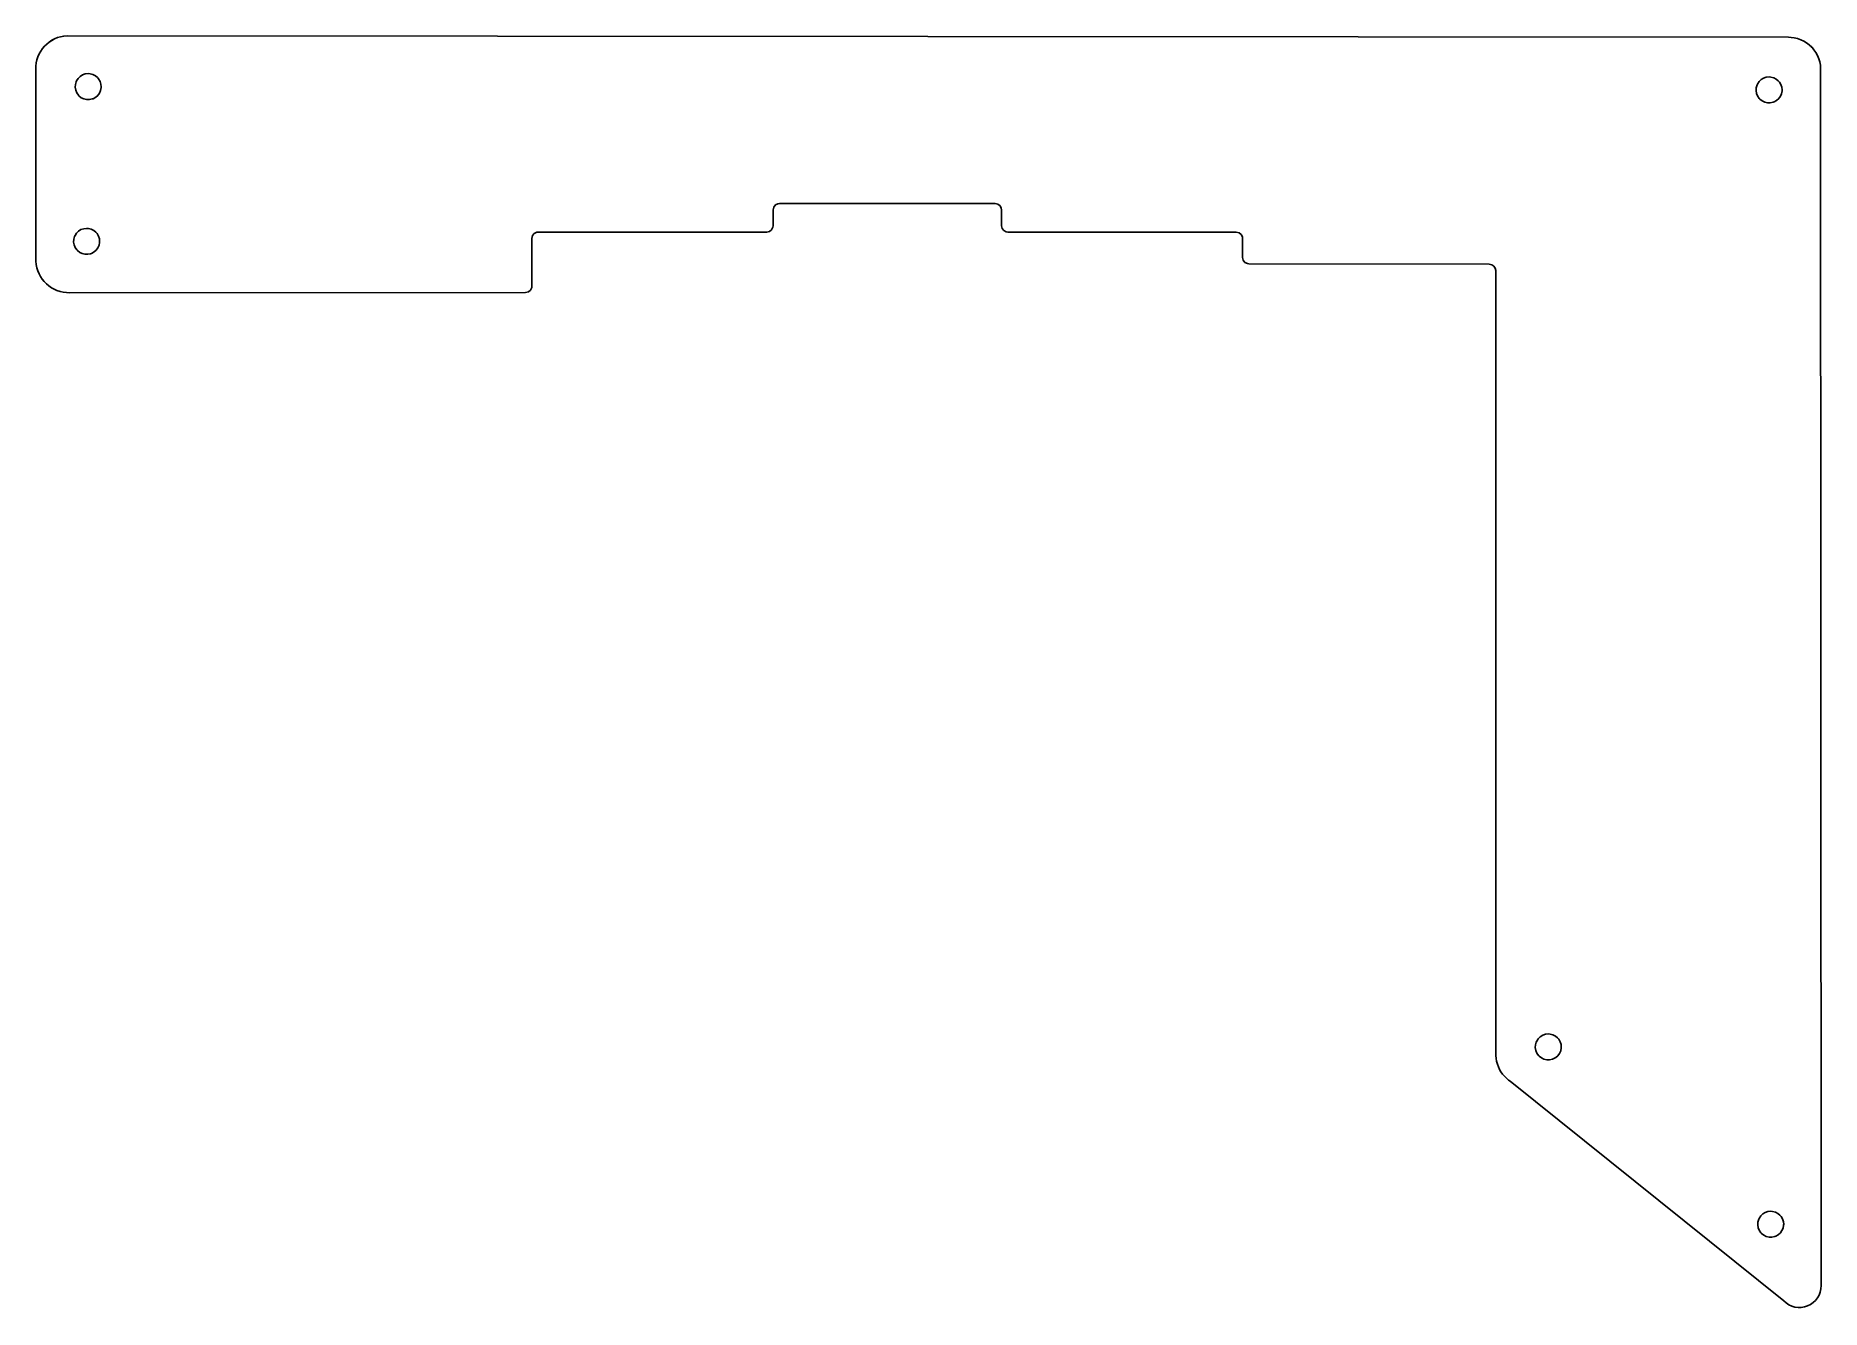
# Model space of a CAD drawing. Extents: x 72 to 213, y -133 to -32.
import ezdxf

# ---------------------------------------------------------------- set-up
doc = ezdxf.new("R2010")
doc.units = 0
doc.layers.get('0').update_dxf_attribs({"linetype": 'CONTINUOUS'})

msp = doc.modelspace()

# ---------------------------------------------------------------- linework, layer by layer
at = {"color": 7}
for points in [[(72.562339, -34.112281), (72.663939, -33.883681), (72.783319, -33.667781)], [(72.562339, -34.112281), (72.663939, -33.883681), (72.783319, -33.667781)], [(72.783319, -33.667781), (72.925559, -33.464581), (73.083039, -33.276621)], [(72.783319, -33.667781), (72.925559, -33.464581), (73.083039, -33.276621)], [(73.083039, -33.276621), (73.260839, -33.103901), (73.451339, -32.948961), (73.657079, -32.811801), (73.878059, -32.694961)], [(73.083039, -33.276621), (73.258299, -33.106441), (73.451339, -32.948961)], [(73.451339, -32.948961), (73.657079, -32.814341), (73.875519, -32.694961)], [(73.875519, -32.694961), (74.109199, -32.598441), (74.350499, -32.524781)], [(73.878059, -32.694961), (74.109199, -32.598441), (74.350499, -32.524781)], [(74.350499, -32.524781), (74.604499, -32.473981), (74.866119, -32.448581)], [(74.350499, -32.524781), (74.604499, -32.473981), (74.863579, -32.448581)], [(210.514819, -32.575581), (74.866119, -32.448581)], [(210.514819, -32.575581), (210.715479, -32.583201), (210.977099, -32.618761)], [(210.514819, -32.575581), (210.715479, -32.583201), (210.977099, -32.618761)], [(210.977099, -32.618761), (211.233639, -32.679721), (211.482559, -32.768621)], [(210.977099, -32.618761), (211.233639, -32.679721)], [(211.233639, -32.679721), (211.482559, -32.768621), (211.721319, -32.880381)], [(211.482559, -32.768621), (211.721319, -32.880381), (211.947379, -33.017541)], [(211.721319, -32.880381), (211.947379, -33.017541), (212.155659, -33.177561)], [(211.947379, -33.017541), (212.155659, -33.180101), (212.302979, -33.314721)], [(212.155659, -33.177561), (212.351239, -33.362981), (212.396959, -33.411241)], [(212.302979, -33.314721), (212.396959, -33.411241)], [(212.396959, -33.411241), (212.526499, -33.566181), (212.676359, -33.784621)], [(212.396959, -33.411241), (212.526499, -33.566181)], [(212.526499, -33.566181), (212.676359, -33.784621), (212.803359, -34.015761), (212.904959, -34.259601)], [(72.389619, -35.113041), (72.394699, -34.851421), (72.427719, -34.597421)], [(72.389619, -35.113041), (72.394699, -34.851421), (72.427719, -34.597421)], [(72.394699, -35.125741), (72.402319, -50.228581)], [(72.427719, -34.597421), (72.483599, -34.348501), (72.562339, -34.112281)], [(72.427719, -34.597421), (72.483599, -34.348501), (72.562339, -34.112281)], [(212.676359, -33.784621), (212.803359, -34.015761), (212.904959, -34.259601)], [(212.904959, -34.259601), (212.981159, -34.511061)], [(212.904959, -34.259601), (212.981159, -34.511061)], [(212.981159, -34.511061), (213.029419, -34.770141), (213.052279, -35.034301)], [(212.981159, -34.511061), (213.029419, -34.770141), (213.052279, -35.034301)], [(213.052279, -35.034301), (213.049739, -35.234961), (213.042119, -35.367041)], [(213.052279, -35.034301), (213.047199, -35.301001), (213.042119, -35.367041)], [(75.516359, -36.294141), (75.503659, -36.517661)], [(75.503659, -36.517661), (75.539219, -36.738641)], [(75.579859, -36.073161), (75.516359, -36.294141)], [(75.612879, -36.004581), (75.579859, -36.073161)], [(75.737339, -35.814081), (75.612879, -36.004581)], [(75.897359, -35.656601), (75.737339, -35.814081)], [(76.085319, -35.539761), (75.897359, -35.656601)], [(76.298679, -35.466101), (76.085319, -35.539761)], [(76.524739, -35.440701), (76.298679, -35.466101)], [(76.677139, -35.453401), (76.524739, -35.440701)], [(76.895579, -35.509281), (76.677139, -35.453401)], [(77.093699, -35.613421), (76.895579, -35.509281)], [(77.251179, -35.740421), (77.093699, -35.613421)], [(77.350239, -35.857261), (77.251179, -35.740421)], [(77.461999, -36.050301), (77.350239, -35.857261)], [(77.530579, -36.263661), (77.461999, -36.050301)], [(77.505179, -36.766581), (77.545819, -36.543061)], [(77.550899, -36.466861), (77.530579, -36.263661)], [(77.545819, -36.543061), (77.550899, -36.466861)], [(207.977359, -36.548141), (207.964659, -36.771661)], [(208.040859, -36.327161), (207.977359, -36.548141)], [(208.073879, -36.258581), (208.040859, -36.327161)], [(208.198339, -36.068081), (208.073879, -36.258581)], [(208.358359, -35.910601), (208.198339, -36.068081)], [(208.546319, -35.793761), (208.358359, -35.910601)], [(208.759679, -35.720101), (208.546319, -35.793761)], [(208.985739, -35.694701), (208.759679, -35.720101)], [(209.138139, -35.707401), (208.985739, -35.694701)], [(209.356579, -35.763281), (209.138139, -35.707401)], [(209.554699, -35.867421), (209.356579, -35.763281)], [(209.712179, -35.994421), (209.554699, -35.867421)], [(209.811239, -36.111261), (209.712179, -35.994421)], [(209.922999, -36.304301), (209.811239, -36.111261)], [(209.991579, -36.517661), (209.922999, -36.304301)], [(210.011899, -36.720861), (209.991579, -36.517661)], [(213.044659, -35.367041), (213.090379, -130.957401)], [(75.539219, -36.738641), (75.620499, -36.944381)], [(75.620499, -36.944381), (75.750039, -37.132341)], [(75.750039, -37.132341), (75.800839, -37.190761)], [(75.800839, -37.190761), (75.981179, -37.333001)], [(75.981179, -37.333001), (76.181839, -37.429521)], [(76.181839, -37.429521), (76.400279, -37.482861)], [(76.400279, -37.482861), (76.623799, -37.485401)], [(76.623799, -37.485401), (76.844779, -37.437141)], [(76.844779, -37.437141), (76.918439, -37.411741)], [(76.918439, -37.411741), (77.119099, -37.299981)], [(77.119099, -37.299981), (77.286739, -37.152661)], [(77.286739, -37.152661), (77.416279, -36.972321)], [(77.416279, -36.972321), (77.505179, -36.766581)], [(207.964659, -36.771661), (208.000219, -36.992641)], [(208.000219, -36.992641), (208.081499, -37.198381)], [(208.081499, -37.198381), (208.211039, -37.386341)], [(208.211039, -37.386341), (208.261839, -37.444761)], [(208.261839, -37.444761), (208.442179, -37.587001)], [(208.442179, -37.587001), (208.642839, -37.683521)], [(208.642839, -37.683521), (208.861279, -37.736861)], [(208.861279, -37.736861), (209.084799, -37.739401)], [(209.084799, -37.739401), (209.305779, -37.691141)], [(209.305779, -37.691141), (209.379439, -37.665741)], [(209.379439, -37.665741), (209.580099, -37.553981)], [(209.580099, -37.553981), (209.747739, -37.406661)], [(209.747739, -37.406661), (209.877279, -37.226321)], [(209.877279, -37.226321), (209.966179, -37.020581)], [(209.966179, -37.020581), (210.006819, -36.797061)], [(210.006819, -36.797061), (210.011899, -36.720861)], [(130.497199, -46.177281), (130.545459, -45.958841)], [(130.497199, -47.426961), (130.497199, -46.177281)], [(130.545459, -45.958841), (130.677539, -45.791201)], [(130.677539, -45.791201), (130.870579, -45.692141)], [(130.870579, -45.692141), (130.995039, -45.676901)], [(130.995039, -45.676901), (147.997799, -45.676901)], [(147.997799, -45.676901), (148.213699, -45.725161)], [(148.213699, -45.725161), (148.383879, -45.857241)], [(148.383879, -45.857241), (148.480399, -46.050281)], [(148.480399, -46.050281), (148.498179, -46.177281)], [(148.498179, -46.177281), (148.498179, -47.426961)], [(75.958319, -47.731761), (75.770359, -47.848601)], [(76.171679, -47.658101), (75.958319, -47.731761)], [(76.397739, -47.632701), (76.171679, -47.658101)], [(76.550139, -47.645401), (76.397739, -47.632701)], [(76.768579, -47.701281), (76.550139, -47.645401)], [(76.966699, -47.805421), (76.768579, -47.701281)], [(77.124179, -47.932421), (76.966699, -47.805421)], [(130.212719, -47.876541), (130.382899, -47.744461)], [(130.382899, -47.744461), (130.479419, -47.551421)], [(130.479419, -47.551421), (130.497199, -47.426961)], [(148.498179, -47.426961), (148.546439, -47.642861)], [(148.546439, -47.642861), (148.678519, -47.813041)], [(148.678519, -47.813041), (148.871559, -47.909561)], [(75.389359, -48.486141), (75.376659, -48.709661)], [(75.376659, -48.709661), (75.412219, -48.930641)], [(75.452859, -48.265161), (75.389359, -48.486141)], [(75.412219, -48.930641), (75.493499, -49.136381)], [(75.485879, -48.196581), (75.452859, -48.265161)], [(75.610339, -48.006081), (75.485879, -48.196581)], [(75.493499, -49.136381), (75.623039, -49.324341)], [(75.770359, -47.848601), (75.610339, -48.006081)], [(77.223239, -48.049261), (77.124179, -47.932421)], [(77.159739, -49.344661), (77.289279, -49.164321)], [(77.334999, -48.242301), (77.223239, -48.049261)], [(77.289279, -49.164321), (77.378179, -48.958581)], [(77.403579, -48.455661), (77.334999, -48.242301)], [(77.378179, -48.958581), (77.418819, -48.735061)], [(77.423899, -48.658861), (77.403579, -48.455661)], [(77.418819, -48.735061), (77.423899, -48.658861)], [(111.495459, -48.427721), (111.543719, -48.209281)], [(111.495459, -52.176761), (111.495459, -48.427721)], [(111.543719, -48.209281), (111.675799, -48.041641)], [(111.675799, -48.041641), (111.871379, -47.942581)], [(111.871379, -47.942581), (111.995839, -47.927341)], [(111.995839, -47.927341), (129.996819, -47.927341)], [(129.996819, -47.927341), (130.212719, -47.876541)], [(148.871559, -47.909561), (148.998559, -47.927341)], [(148.998559, -47.927341), (166.999539, -47.927341)], [(166.999539, -47.927341), (167.215439, -47.975601)], [(167.215439, -47.975601), (167.385619, -48.107681)], [(167.385619, -48.107681), (167.482139, -48.300721)], [(167.482139, -48.300721), (167.499919, -48.427721)], [(167.499919, -48.427721), (167.499919, -49.926321)], [(72.430259, -50.487661), (72.402319, -50.228581)], [(72.554719, -50.982961), (72.481059, -50.741661), (72.430259, -50.487661)], [(75.623039, -49.324341), (75.673839, -49.382761)], [(75.673839, -49.382761), (75.854179, -49.525001)], [(75.854179, -49.525001), (76.054839, -49.621521)], [(76.054839, -49.621521), (76.273279, -49.674861)], [(76.273279, -49.674861), (76.496799, -49.677401)], [(76.496799, -49.677401), (76.717779, -49.629141)], [(76.717779, -49.629141), (76.791439, -49.603741)], [(76.791439, -49.603741), (76.992099, -49.491981)], [(76.992099, -49.491981), (77.159739, -49.344661)], [(167.499919, -49.926321), (167.548179, -50.144761)], [(167.548179, -50.144761), (167.680259, -50.312401)], [(167.680259, -50.312401), (167.873299, -50.411461)], [(167.873299, -50.411461), (167.997759, -50.426701)], [(167.997759, -50.426701), (186.935999, -50.459721)], [(186.935999, -50.459721), (187.141739, -50.502901), (187.294139, -50.607041)], [(187.294139, -50.607041), (187.408439, -50.782301), (187.443999, -50.967721)], [(72.768079, -51.435081), (72.651239, -51.216641), (72.554719, -50.982961)], [(72.905239, -51.640821), (72.768079, -51.435081)], [(73.060179, -51.833861), (72.905239, -51.640821)], [(73.420859, -52.166601), (73.232899, -52.009121), (73.060179, -51.833861)], [(187.443999, -50.967721), (187.443999, -112.816721)], [(73.837419, -52.428221), (73.621519, -52.308841), (73.420859, -52.166601)], [(74.304779, -52.608561), (74.066019, -52.529821), (73.837419, -52.428221)], [(74.551159, -52.664441), (74.304779, -52.608561)], [(75.069319, -52.702541), (74.807699, -52.697461), (74.551159, -52.664441)], [(75.069319, -52.702541), (110.995079, -52.677141)], [(110.995079, -52.677141), (111.210979, -52.628881)], [(111.210979, -52.628881), (111.381159, -52.494261)], [(111.381159, -52.494261), (111.480219, -52.301221)], [(111.480219, -52.301221), (111.495459, -52.176761)], [(191.360679, -111.158101), (191.147319, -111.231761)], [(191.586739, -111.132701), (191.360679, -111.158101)], [(191.739139, -111.145401), (191.586739, -111.132701)], [(191.957579, -111.201281), (191.739139, -111.145401)], [(190.578359, -111.986141), (190.565659, -112.209661)], [(190.565659, -112.209661), (190.601219, -112.430641)], [(190.641859, -111.765161), (190.578359, -111.986141)], [(190.601219, -112.430641), (190.682499, -112.636381)], [(190.674879, -111.696581), (190.641859, -111.765161)], [(190.799339, -111.506081), (190.674879, -111.696581)], [(190.959359, -111.348601), (190.799339, -111.506081)], [(191.147319, -111.231761), (190.959359, -111.348601)], [(192.155699, -111.305421), (191.957579, -111.201281)], [(192.313179, -111.432421), (192.155699, -111.305421)], [(192.412239, -111.549261), (192.313179, -111.432421)], [(192.523999, -111.742301), (192.412239, -111.549261)], [(192.478279, -112.664321), (192.567179, -112.458581)], [(192.592579, -111.955661), (192.523999, -111.742301)], [(192.567179, -112.458581), (192.607819, -112.235061)], [(192.612899, -112.158861), (192.592579, -111.955661)], [(192.607819, -112.235061), (192.612899, -112.158861)], [(187.443999, -112.816721), (187.469399, -113.052941)], [(187.469399, -113.052941), (187.512579, -113.281541)], [(187.512579, -113.281541), (187.573539, -113.505061)], [(187.573539, -113.505061), (187.652279, -113.718421)], [(187.652279, -113.718421), (187.748799, -113.921621)], [(187.748799, -113.921621), (187.860559, -114.114661)], [(190.682499, -112.636381), (190.812039, -112.824341)], [(190.812039, -112.824341), (190.862839, -112.882761)], [(190.862839, -112.882761), (191.043179, -113.025001)], [(191.043179, -113.025001), (191.243839, -113.121521)], [(191.243839, -113.121521), (191.462279, -113.174861)], [(191.462279, -113.174861), (191.685799, -113.177401)], [(191.685799, -113.177401), (191.906779, -113.129141)], [(191.906779, -113.129141), (191.980439, -113.103741)], [(191.980439, -113.103741), (192.181099, -112.991981)], [(192.181099, -112.991981), (192.348739, -112.844661)], [(192.348739, -112.844661), (192.478279, -112.664321)], [(187.860559, -114.114661), (187.987559, -114.297541)], [(187.987559, -114.297541), (188.132339, -114.467721)], [(188.132339, -114.467721), (188.289819, -114.622661)], [(188.289819, -114.622661), (188.465079, -114.762361)], [(188.465079, -114.762361), (188.586999, -114.848721)], [(188.586999, -114.848721), (210.138899, -132.153741)], [(208.673319, -125.201761), (208.485359, -125.318601)], [(208.886679, -125.128101), (208.673319, -125.201761)], [(209.112739, -125.102701), (208.886679, -125.128101)], [(209.265139, -125.115401), (209.112739, -125.102701)], [(209.483579, -125.171281), (209.265139, -125.115401)], [(209.681699, -125.275421), (209.483579, -125.171281)], [(208.104359, -125.956141), (208.091659, -126.179661)], [(208.091659, -126.179661), (208.127219, -126.400641)], [(208.167859, -125.735161), (208.104359, -125.956141)], [(208.127219, -126.400641), (208.208499, -126.606381)], [(208.200879, -125.666581), (208.167859, -125.735161)], [(208.325339, -125.476081), (208.200879, -125.666581)], [(208.208499, -126.606381), (208.338039, -126.794341)], [(208.485359, -125.318601), (208.325339, -125.476081)], [(209.839179, -125.402421), (209.681699, -125.275421)], [(209.938239, -125.519261), (209.839179, -125.402421)], [(209.874739, -126.814661), (210.004279, -126.634321)], [(210.049999, -125.712301), (209.938239, -125.519261)], [(210.004279, -126.634321), (210.093179, -126.428581)], [(210.118579, -125.925661), (210.049999, -125.712301)], [(210.093179, -126.428581), (210.133819, -126.205061)], [(210.138899, -126.128861), (210.118579, -125.925661)], [(210.133819, -126.205061), (210.138899, -126.128861)], [(208.338039, -126.794341), (208.388839, -126.852761)], [(208.388839, -126.852761), (208.569179, -126.995001)], [(208.569179, -126.995001), (208.769839, -127.091521)], [(208.769839, -127.091521), (208.988279, -127.144861)], [(208.988279, -127.144861), (209.211799, -127.147401)], [(209.211799, -127.147401), (209.432779, -127.099141)], [(209.432779, -127.099141), (209.506439, -127.073741)], [(209.506439, -127.073741), (209.707099, -126.961981)], [(209.707099, -126.961981), (209.874739, -126.814661)]]:
    msp.add_lwpolyline(points, dxfattribs=at)
for points in [[(76.524739, -35.440701)], [(208.985739, -35.694701)], [(76.397739, -47.632701)], [(191.586739, -111.132701)], [(209.112739, -125.102701)]]:
    msp.add_lwpolyline(points, close=True, dxfattribs=at)
for points in [[(210.138899, -132.153741), (210.621527, -132.667837), (211.370579, -132.832287), (212.024175, -132.567642)], [(212.024175, -132.567642), (212.677771, -132.302998), (213.101391, -131.663727), (213.090379, -130.958671)]]:
    msp.add_open_spline(points, degree=3, dxfattribs=at)

doc.saveas('drawing.dxf')
